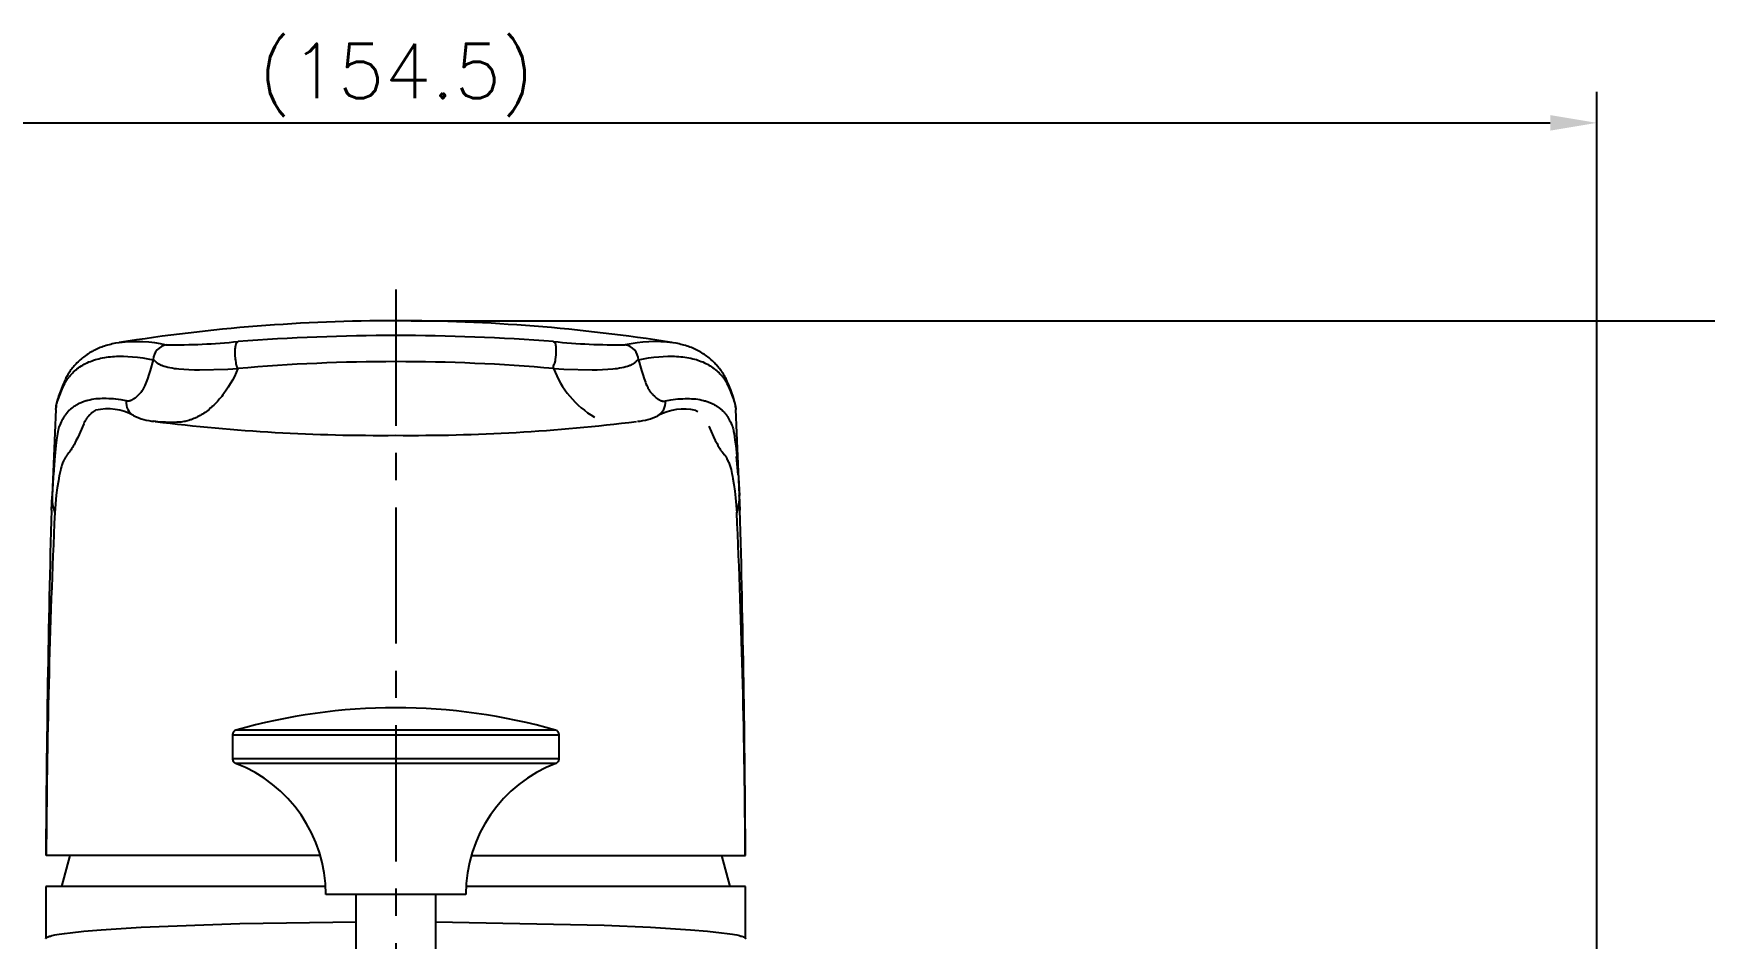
# Model space of a CAD drawing. Extents: x 6992 to 7586, y -5808 to -5388.
# Drawn here: x 7364.9 to 7472.4, y -5626.5 to -5568.3 of the extents above; entities that cross this region are included whole.
import ezdxf

# ---------------------------------------------------------------- set-up
doc = ezdxf.new("R2010")
doc.units = 0
doc.header["$LTSCALE"] = 7
doc.header["$MEASUREMENT"] = 0
doc.linetypes.add('CENTER', pattern=[2, 1.25, -0.25, 0.25, -0.25])
doc.layers.get('0').update_dxf_attribs({"color": 2, "linetype": 'CONTINUOUS'})
for name, color, linetype in [('CL', 1, 'CENTER'), ('D', 2, 'CONTINUOUS'), ('DIM', 2, 'CONTINUOUS'), ('Make2D 표시선', 7, 'CONTINUOUS'), ('Make2D 표시선 - Tangent', 7, 'CONTINUOUS')]:
    doc.layers.add(name, color=color, linetype=linetype)
doc.styles.add('GHS', font='ROMANS.shx', dxfattribs={"bigfont": 'GHS.shx'})

msp = doc.modelspace()

# ---------------------------------------------------------------- linework, layer by layer
at = {"color": 2}
for p, q in [((7388.2, -5613.08), (7377.92, -5613.08)), ((7398.48, -5613.08), (7388.2, -5613.08)), ((7377.7, -5613.37), (7388.2, -5613.37)), ((7388.2, -5613.37), (7398.7, -5613.37)), ((7388.2, -5614.93), (7377.7, -5614.93)), ((7377.9, -5615.21), (7388.2, -5615.21)), ((7398.7, -5614.93), (7388.2, -5614.93)), ((7388.2, -5615.21), (7398.51, -5615.21))]:
    msp.add_line(p, q, dxfattribs=at)
at = {"layer": 'CL'}
msp.add_line((7388.2, -5584.76), (7388.2, -5684.47), dxfattribs=at)
at = {"layer": 'D'}
for p, q in [((7465.44, -5648.71), (7465.44, -5572.04)), ((7313.99, -5574.04), (7462.44, -5574.04))]:
    msp.add_line(p, q, dxfattribs=at)
msp.add_solid([(7462.44, -5573.54), (7462.44, -5574.54), (7465.44, -5574.04)], dxfattribs=at)
at = {"layer": 'DIM'}
for q in [(7533.28, -5586.76), (7514.62, -5586.76)]:
    msp.add_line((7389.2, -5586.76), q, dxfattribs=at)
at = {"layer": 'Make2D 표시선'}
for p, q in [((7366.34, -5592.46), (7366.08, -5598.46)), ((7407.49, -5592.52), (7407.49, -5592.52)), ((7410.32, -5598.46), (7410.06, -5592.46)), ((7366.26, -5595.72), (7366.19, -5596.66)), ((7366.28, -5595.49), (7366.26, -5595.71)), ((7366.26, -5595.71), (7366.26, -5595.72)), ((7366.26, -5595.71), (7366.26, -5595.71)), ((7410.14, -5595.72), (7410.12, -5595.49)), ((7410.14, -5595.73), (7410.14, -5595.72)), ((7410.14, -5595.73), (7410.14, -5595.73)), ((7410.22, -5596.66), (7410.14, -5595.73)), ((7398.48, -5613.08), (7398.48, -5613.08)), ((7377.7, -5613.37), (7377.7, -5614.93)), ((7398.7, -5614.93), (7398.7, -5613.37)), ((7377.89, -5615.21), (7377.9, -5615.21)), ((7365.73, -5621.13), (7365.71, -5621.13)), ((7383.35, -5621.13), (7365.73, -5621.13)), ((7367.24, -5621.13), (7366.7, -5623.13)), ((7393.06, -5621.13), (7410.68, -5621.13)), ((7409.7, -5623.13), (7409.17, -5621.13)), ((7410.68, -5621.13), (7410.69, -5621.13)), ((7365.7, -5623.13), (7365.7, -5626.47)), ((7383.69, -5623.13), (7365.7, -5623.13)), ((7388.2, -5623.64), (7383.7, -5623.64)), ((7385.65, -5627.7), (7385.65, -5623.64)), ((7392.7, -5623.64), (7388.2, -5623.64)), ((7390.75, -5623.64), (7390.75, -5627.7)), ((7410.7, -5623.13), (7392.72, -5623.13)), ((7410.7, -5626.47), (7410.7, -5623.13))]:
    msp.add_line(p, q, dxfattribs=at)
for points in [[(7370.38, -5588.17), (7370.17, -5588.21), (7369.97, -5588.25), (7369.87, -5588.28), (7369.77, -5588.3), (7369.67, -5588.33), (7369.57, -5588.36), (7369.47, -5588.39), (7369.38, -5588.42), (7369.29, -5588.46), (7369.2, -5588.49), (7369.11, -5588.53), (7369.01, -5588.57), (7368.93, -5588.61), (7368.84, -5588.65), (7368.75, -5588.7), (7368.67, -5588.74), (7368.59, -5588.79), (7368.51, -5588.83), (7368.43, -5588.88), (7368.35, -5588.93), (7368.27, -5588.99), (7368.2, -5589.04), (7368.12, -5589.1), (7368.05, -5589.15), (7367.98, -5589.21), (7367.91, -5589.27), (7367.84, -5589.34), (7367.77, -5589.4), (7367.7, -5589.47), (7367.64, -5589.53), (7367.58, -5589.6), (7367.52, -5589.66), (7367.47, -5589.72), (7367.41, -5589.79), (7367.36, -5589.86), (7367.31, -5589.92), (7367.26, -5589.99), (7367.21, -5590.06), (7367.17, -5590.13), (7367.12, -5590.21), (7367.08, -5590.28), (7367.04, -5590.35), (7366.99, -5590.44), (7366.95, -5590.52), (7366.87, -5590.7), (7366.77, -5590.94), (7366.63, -5591.28), (7366.55, -5591.5), (7366.51, -5591.6), (7366.48, -5591.71), (7366.45, -5591.8), (7366.43, -5591.88), (7366.41, -5591.97), (7366.39, -5592.05), (7366.37, -5592.14), (7366.36, -5592.23), (7366.35, -5592.32), (7366.34, -5592.4)], [(7398.35, -5588.1), (7398.35, -5588.11), (7398.36, -5588.11), (7398.36, -5588.11), (7398.37, -5588.11), (7398.37, -5588.11), (7398.38, -5588.11), (7398.38, -5588.11), (7398.38, -5588.12), (7398.38, -5588.12), (7398.38, -5588.12), (7398.39, -5588.12), (7398.39, -5588.12), (7398.39, -5588.12), (7398.39, -5588.12), (7398.4, -5588.12), (7398.4, -5588.13), (7398.4, -5588.13), (7398.4, -5588.13), (7398.4, -5588.13), (7398.41, -5588.13), (7398.41, -5588.13), (7398.41, -5588.14), (7398.41, -5588.14), (7398.41, -5588.14), (7398.42, -5588.14), (7398.42, -5588.14), (7398.42, -5588.14), (7398.42, -5588.15), (7398.42, -5588.15), (7398.42, -5588.15), (7398.43, -5588.15), (7398.43, -5588.15), (7398.43, -5588.16), (7398.43, -5588.16), (7398.43, -5588.16), (7398.43, -5588.16), (7398.44, -5588.17), (7398.44, -5588.17), (7398.44, -5588.18), (7398.44, -5588.18), (7398.44, -5588.18), (7398.45, -5588.19), (7398.45, -5588.19), (7398.45, -5588.2), (7398.45, -5588.2), (7398.45, -5588.21), (7398.46, -5588.21), (7398.46, -5588.23), (7398.47, -5588.25), (7398.47, -5588.28), (7398.48, -5588.3), (7398.48, -5588.33), (7398.48, -5588.36), (7398.49, -5588.38), (7398.49, -5588.43), (7398.5, -5588.5), (7398.5, -5588.56), (7398.5, -5588.63), (7398.5, -5588.69), (7398.5, -5588.76), (7398.5, -5588.82), (7398.5, -5588.89), (7398.49, -5588.96), (7398.46, -5589.25), (7398.46, -5589.32), (7398.45, -5589.34), (7398.45, -5589.35), (7398.45, -5589.37), (7398.44, -5589.38), (7398.44, -5589.4), (7398.44, -5589.41), (7398.43, -5589.43), (7398.43, -5589.44), (7398.42, -5589.45), (7398.42, -5589.46), (7398.41, -5589.47), (7398.41, -5589.49), (7398.37, -5589.57), (7398.36, -5589.59), (7398.35, -5589.6), (7398.35, -5589.61), (7398.34, -5589.62), (7398.34, -5589.63), (7398.34, -5589.64), (7398.34, -5589.65), (7398.33, -5589.66), (7398.33, -5589.66), (7398.33, -5589.66), (7398.33, -5589.67), (7398.33, -5589.67), (7398.33, -5589.68), (7398.33, -5589.68), (7398.33, -5589.69), (7398.33, -5589.69), (7398.33, -5589.7), (7398.33, -5589.7), (7398.33, -5589.71), (7398.33, -5589.71), (7398.33, -5589.71), (7398.33, -5589.72), (7398.33, -5589.72), (7398.33, -5589.73), (7398.33, -5589.73), (7398.33, -5589.74), (7398.33, -5589.74), (7398.33, -5589.75), (7398.33, -5589.75), (7398.33, -5589.76), (7398.33, -5589.77), (7398.33, -5589.78), (7398.34, -5589.79), (7398.34, -5589.8), (7398.34, -5589.8), (7398.34, -5589.81), (7398.35, -5589.82), (7398.35, -5589.83)], [(7410.06, -5592.39), (7410.06, -5592.34), (7410.05, -5592.3), (7410.04, -5592.21), (7410.02, -5592.12), (7410.01, -5592.04), (7409.99, -5591.95), (7409.97, -5591.86), (7409.94, -5591.78), (7409.92, -5591.69), (7409.88, -5591.57), (7409.83, -5591.45), (7409.74, -5591.2), (7409.58, -5590.8), (7409.52, -5590.67), (7409.44, -5590.5), (7409.4, -5590.42), (7409.36, -5590.34), (7409.31, -5590.27), (7409.27, -5590.19), (7409.23, -5590.12), (7409.18, -5590.05), (7409.13, -5589.98), (7409.08, -5589.91), (7409.03, -5589.84), (7408.98, -5589.78), (7408.93, -5589.71), (7408.87, -5589.65), (7408.81, -5589.58), (7408.75, -5589.52), (7408.69, -5589.46), (7408.62, -5589.39), (7408.56, -5589.33), (7408.49, -5589.27), (7408.42, -5589.21), (7408.35, -5589.15), (7408.27, -5589.09), (7408.2, -5589.04), (7408.12, -5588.98), (7408.05, -5588.93), (7407.97, -5588.88), (7407.89, -5588.83), (7407.81, -5588.78), (7407.73, -5588.74), (7407.65, -5588.69), (7407.57, -5588.65), (7407.48, -5588.61), (7407.39, -5588.57), (7407.3, -5588.53), (7407.21, -5588.49), (7407.11, -5588.46), (7407.02, -5588.42), (7406.93, -5588.39), (7406.83, -5588.36), (7406.73, -5588.33), (7406.63, -5588.3), (7406.53, -5588.28), (7406.43, -5588.25), (7406.33, -5588.23), (7406.23, -5588.21), (7406.03, -5588.17)]]:
    msp.add_lwpolyline(points, dxfattribs=at)
for centre, radius, start, end in [((7388.2, -5699.93), 113.17, 90.0004, 99.0385), ((7388.2, -5699.93), 113.17, 80.975, 89.9996), ((7402.79, -5589.32), 1.02, 2.9166, 80.9807), ((7369.68, -5595.92), 3.49, 61.9096, 102.7205), ((7406.72, -5595.93), 3.49, 77.3075, 118.1012), ((7372.98, -5589.53), 3.71, 244.1463, 264.9936), ((7387.22, -5475.86), 118.27, 262.9618, 270.4738), ((7389.18, -5475.87), 118.26, 269.5259, 277.0385), ((7403.43, -5589.53), 3.71, 275.0041, 295.856), ((8311.75, -5625.27), 946.06, 178.40493, 179.74922), ((6464.92, -5625.27), 945.78, 0.25085, 1.59622), ((7388.2, -5649.14), 37.5, 90.0002, 105.9102), ((7388.2, -5649.14), 37.5, 74.0898, 89.9998), ((7378, -5613.37), 0.3, 105.913, 179.999), ((7398.4, -5613.37), 0.3, 0.0007, 74.0873), ((7378, -5614.93), 0.3, 180.0009, 249.1291), ((7374.68, -5623.64), 9.02, 360, 69.1129), ((7401.72, -5623.64), 9.02, 110.8871, 180), ((7398.4, -5614.93), 0.3, 290.8712, 359.9989)]:
    msp.add_arc(centre, radius, start, end, dxfattribs=at)
at = {"layer": 'Make2D 표시선 - Tangent'}
for p, q in [((7407.49, -5592.52), (7407.63, -5592.6)), ((7366.07, -5598.94), (7366.1, -5598.04)), ((7410.34, -5598.93), (7410.3, -5598.04))]:
    msp.add_line(p, q, dxfattribs=at)
for points in [[(7378.05, -5589.83), (7378.04, -5589.82), (7378.03, -5589.8), (7378.02, -5589.78), (7378.01, -5589.77), (7378, -5589.75), (7377.99, -5589.73), (7377.99, -5589.72), (7377.98, -5589.7), (7377.97, -5589.68), (7377.97, -5589.66), (7377.96, -5589.64), (7377.96, -5589.62), (7377.95, -5589.6), (7377.95, -5589.59), (7377.94, -5589.55), (7377.93, -5589.47), (7377.91, -5589.3), (7377.9, -5589.22), (7377.89, -5589.14), (7377.88, -5589.05), (7377.88, -5588.96), (7377.88, -5588.87), (7377.87, -5588.78), (7377.88, -5588.71), (7377.88, -5588.64), (7377.88, -5588.57), (7377.89, -5588.5), (7377.9, -5588.44), (7377.9, -5588.41), (7377.91, -5588.38), (7377.91, -5588.34), (7377.92, -5588.31), (7377.93, -5588.28), (7377.94, -5588.25), (7377.94, -5588.24), (7377.94, -5588.22), (7377.95, -5588.21), (7377.95, -5588.21), (7377.95, -5588.2), (7377.96, -5588.19), (7377.96, -5588.19), (7377.96, -5588.18), (7377.96, -5588.17), (7377.97, -5588.17), (7377.97, -5588.17), (7377.97, -5588.16), (7377.97, -5588.16), (7377.97, -5588.16), (7377.97, -5588.16), (7377.97, -5588.16), (7377.98, -5588.15), (7377.98, -5588.15), (7377.98, -5588.15), (7377.98, -5588.15), (7377.98, -5588.14), (7377.99, -5588.14), (7377.99, -5588.14), (7377.99, -5588.14), (7377.99, -5588.14), (7377.99, -5588.13), (7378, -5588.13), (7378, -5588.13), (7378, -5588.13), (7378, -5588.13), (7378, -5588.13), (7378.01, -5588.12), (7378.01, -5588.12), (7378.01, -5588.12), (7378.01, -5588.12), (7378.02, -5588.12), (7378.02, -5588.12), (7378.02, -5588.12), (7378.02, -5588.11), (7378.03, -5588.11), (7378.03, -5588.11), (7378.03, -5588.11), (7378.04, -5588.11), (7378.04, -5588.11), (7378.04, -5588.11), (7378.04, -5588.11), (7378.05, -5588.11), (7378.05, -5588.11), (7378.05, -5588.1), (7378.05, -5588.1)], [(7366.34, -5592.46), (7366.34, -5592.42), (7366.35, -5592.38), (7366.35, -5592.33), (7366.36, -5592.29), (7366.36, -5592.25), (7366.37, -5592.21), (7366.38, -5592.17), (7366.39, -5592.12), (7366.4, -5592.07), (7366.42, -5592.02), (7366.45, -5591.92), (7366.48, -5591.82), (7366.59, -5591.54), (7366.74, -5591.16), (7366.8, -5591.02), (7366.85, -5590.91), (7366.91, -5590.8), (7366.94, -5590.74), (7366.97, -5590.69), (7367, -5590.63), (7367.04, -5590.58), (7367.06, -5590.54), (7367.09, -5590.5), (7367.12, -5590.46), (7367.15, -5590.42), (7367.18, -5590.38), (7367.21, -5590.34), (7367.28, -5590.26), (7367.34, -5590.19), (7367.41, -5590.12), (7367.48, -5590.05), (7367.56, -5589.98), (7367.64, -5589.91), (7367.72, -5589.84), (7367.8, -5589.78), (7367.89, -5589.72), (7367.98, -5589.66), (7368.07, -5589.61), (7368.16, -5589.56), (7368.25, -5589.51), (7368.35, -5589.46), (7368.46, -5589.41), (7368.56, -5589.37), (7368.67, -5589.33), (7368.77, -5589.29), (7368.88, -5589.26), (7368.99, -5589.23), (7369.1, -5589.2), (7369.22, -5589.17), (7369.35, -5589.14), (7369.48, -5589.12), (7369.6, -5589.1), (7369.73, -5589.08), (7369.86, -5589.07), (7369.98, -5589.06), (7370.11, -5589.05), (7370.25, -5589.04), (7370.4, -5589.04), (7370.54, -5589.04), (7370.68, -5589.04), (7370.97, -5589.05), (7371.26, -5589.07), (7371.59, -5589.1), (7371.93, -5589.15), (7372.26, -5589.2), (7372.6, -5589.27)], [(7372.6, -5589.27), (7372.41, -5589.95), (7372.32, -5590.22), (7372.23, -5590.49), (7372.15, -5590.71), (7372.11, -5590.82), (7372.06, -5590.93), (7372.02, -5591.01), (7372, -5591.06), (7371.98, -5591.1), (7371.96, -5591.13), (7371.95, -5591.16), (7371.93, -5591.19), (7371.91, -5591.22), (7371.9, -5591.24), (7371.88, -5591.26), (7371.86, -5591.3), (7371.83, -5591.33), (7371.8, -5591.37), (7371.76, -5591.41), (7371.72, -5591.46), (7371.68, -5591.5), (7371.64, -5591.54), (7371.57, -5591.61), (7371.54, -5591.64), (7371.5, -5591.67), (7371.46, -5591.71), (7371.43, -5591.73), (7371.39, -5591.76), (7371.37, -5591.78), (7371.35, -5591.79), (7371.32, -5591.81), (7371.29, -5591.83), (7371.27, -5591.84), (7371.26, -5591.85), (7371.24, -5591.85), (7371.22, -5591.86), (7371.21, -5591.87), (7371.19, -5591.88), (7371.18, -5591.88), (7371.16, -5591.89), (7371.15, -5591.89), (7371.13, -5591.9), (7371.12, -5591.9), (7371.1, -5591.91), (7371.09, -5591.91), (7371.07, -5591.91), (7371.06, -5591.92), (7371.05, -5591.92), (7371.03, -5591.92), (7371.02, -5591.92), (7371, -5591.92), (7370.99, -5591.92), (7370.97, -5591.92), (7370.96, -5591.92), (7370.94, -5591.92), (7370.93, -5591.92), (7370.91, -5591.92), (7370.9, -5591.92), (7370.87, -5591.91)], [(7372.6, -5589.27), (7372.6, -5589.27), (7372.6, -5589.27), (7372.6, -5589.27), (7372.61, -5589.27), (7372.61, -5589.27), (7372.61, -5589.27), (7372.61, -5589.27), (7372.62, -5589.27), (7372.62, -5589.27), (7372.63, -5589.28), (7372.63, -5589.28), (7372.63, -5589.28), (7372.64, -5589.28), (7372.64, -5589.28), (7372.65, -5589.29), (7372.65, -5589.29), (7372.66, -5589.29), (7372.66, -5589.3), (7372.66, -5589.3), (7372.67, -5589.3), (7372.68, -5589.31), (7372.68, -5589.31), (7372.69, -5589.32), (7372.7, -5589.33), (7372.71, -5589.33), (7372.74, -5589.37), (7372.76, -5589.39), (7372.77, -5589.4), (7372.78, -5589.41), (7372.79, -5589.42), (7372.81, -5589.43), (7372.82, -5589.44), (7372.83, -5589.46), (7372.85, -5589.47), (7372.86, -5589.48), (7372.88, -5589.49), (7372.91, -5589.5), (7372.92, -5589.52), (7372.94, -5589.52), (7372.97, -5589.54), (7373.01, -5589.56), (7373.04, -5589.58), (7373.08, -5589.59), (7373.11, -5589.61), (7373.15, -5589.62), (7373.19, -5589.64), (7373.24, -5589.66), (7373.3, -5589.67), (7373.41, -5589.71), (7373.55, -5589.74), (7373.68, -5589.77), (7373.82, -5589.79), (7373.96, -5589.82), (7374.1, -5589.84), (7374.25, -5589.85), (7374.57, -5589.88), (7374.9, -5589.9), (7375.25, -5589.91), (7375.58, -5589.91), (7377.41, -5589.87), (7377.73, -5589.86), (7378.05, -5589.83)], [(7398.35, -5589.83), (7398.68, -5589.86), (7399, -5589.87), (7400.82, -5589.91), (7401.16, -5589.91), (7401.5, -5589.9), (7401.83, -5589.88), (7402.16, -5589.85), (7402.3, -5589.84), (7402.44, -5589.82), (7402.59, -5589.79), (7402.73, -5589.77), (7402.86, -5589.74), (7402.99, -5589.71), (7403.1, -5589.67), (7403.16, -5589.66), (7403.22, -5589.64), (7403.25, -5589.62), (7403.29, -5589.61), (7403.33, -5589.59), (7403.36, -5589.58), (7403.4, -5589.56), (7403.43, -5589.54), (7403.46, -5589.52), (7403.48, -5589.51), (7403.5, -5589.5), (7403.52, -5589.49), (7403.55, -5589.47), (7403.56, -5589.46), (7403.58, -5589.45), (7403.59, -5589.44), (7403.6, -5589.43), (7403.61, -5589.42), (7403.62, -5589.41), (7403.63, -5589.4), (7403.64, -5589.39), (7403.66, -5589.38), (7403.7, -5589.33), (7403.7, -5589.33), (7403.7, -5589.33), (7403.71, -5589.33), (7403.71, -5589.32), (7403.71, -5589.32), (7403.72, -5589.32), (7403.74, -5589.3), (7403.74, -5589.3), (7403.74, -5589.3), (7403.76, -5589.28), (7403.76, -5589.28), (7403.76, -5589.28), (7403.77, -5589.28), (7403.77, -5589.28), (7403.77, -5589.28), (7403.77, -5589.28), (7403.77, -5589.28), (7403.77, -5589.28), (7403.77, -5589.28), (7403.77, -5589.28), (7403.77, -5589.28), (7403.77, -5589.28), (7403.77, -5589.28), (7403.77, -5589.28), (7403.77, -5589.28), (7403.77, -5589.28), (7403.77, -5589.28), (7403.77, -5589.27), (7403.78, -5589.27), (7403.78, -5589.27), (7403.78, -5589.27), (7403.78, -5589.27), (7403.79, -5589.27), (7403.79, -5589.27), (7403.79, -5589.27), (7403.79, -5589.27), (7403.79, -5589.27), (7403.79, -5589.27), (7403.79, -5589.27), (7403.79, -5589.27), (7403.79, -5589.27), (7403.79, -5589.27), (7403.8, -5589.27), (7403.8, -5589.27), (7403.8, -5589.27), (7403.8, -5589.27), (7403.8, -5589.27), (7403.8, -5589.27), (7403.8, -5589.27), (7403.8, -5589.27), (7403.8, -5589.27), (7403.8, -5589.27), (7403.8, -5589.27), (7403.8, -5589.27), (7403.8, -5589.27), (7403.8, -5589.27), (7403.8, -5589.27), (7403.8, -5589.27), (7403.8, -5589.27), (7403.8, -5589.27), (7403.8, -5589.27), (7403.8, -5589.27), (7403.8, -5589.27), (7403.81, -5589.27), (7403.81, -5589.27), (7403.81, -5589.27), (7403.81, -5589.27), (7403.81, -5589.27), (7403.81, -5589.27), (7403.81, -5589.27), (7403.81, -5589.27)], [(7403.81, -5589.27), (7404.13, -5589.2), (7404.46, -5589.15), (7404.79, -5589.11), (7405.12, -5589.07), (7405.4, -5589.05), (7405.69, -5589.04), (7405.83, -5589.04), (7405.98, -5589.04), (7406.12, -5589.04), (7406.26, -5589.05), (7406.4, -5589.06), (7406.53, -5589.07), (7406.66, -5589.08), (7406.79, -5589.1), (7406.92, -5589.12), (7407.05, -5589.14), (7407.18, -5589.17), (7407.31, -5589.2), (7407.42, -5589.23), (7407.53, -5589.26), (7407.63, -5589.29), (7407.74, -5589.33), (7407.84, -5589.37), (7407.94, -5589.41), (7408.05, -5589.46), (7408.15, -5589.51), (7408.24, -5589.55), (7408.33, -5589.61), (7408.42, -5589.66), (7408.51, -5589.72), (7408.59, -5589.78), (7408.68, -5589.84), (7408.76, -5589.91), (7408.84, -5589.97), (7408.91, -5590.04), (7408.99, -5590.11), (7409.05, -5590.18), (7409.12, -5590.26), (7409.19, -5590.33), (7409.22, -5590.37), (7409.25, -5590.41), (7409.28, -5590.45), (7409.31, -5590.49), (7409.34, -5590.53), (7409.36, -5590.58), (7409.4, -5590.63), (7409.43, -5590.68), (7409.46, -5590.74), (7409.49, -5590.79), (7409.55, -5590.9), (7409.6, -5591.02), (7409.66, -5591.16), (7409.72, -5591.3), (7409.88, -5591.71), (7409.92, -5591.81), (7409.95, -5591.91), (7409.98, -5592.02), (7410, -5592.07), (7410.01, -5592.12), (7410.02, -5592.16), (7410.03, -5592.21), (7410.04, -5592.25), (7410.05, -5592.29), (7410.05, -5592.33), (7410.06, -5592.38), (7410.06, -5592.42), (7410.06, -5592.46)], [(7403.81, -5589.27), (7404, -5589.95), (7404.08, -5590.22), (7404.17, -5590.49), (7404.25, -5590.71), (7404.29, -5590.82), (7404.34, -5590.93), (7404.38, -5591.01), (7404.4, -5591.06), (7404.42, -5591.1), (7404.44, -5591.13), (7404.46, -5591.16), (7404.48, -5591.19), (7404.49, -5591.22), (7404.51, -5591.24), (7404.52, -5591.26), (7404.55, -5591.3), (7404.57, -5591.33), (7404.6, -5591.37), (7404.64, -5591.41), (7404.68, -5591.46), (7404.72, -5591.5), (7404.76, -5591.54), (7404.83, -5591.61), (7404.87, -5591.64), (7404.9, -5591.67), (7404.94, -5591.71), (7404.98, -5591.73), (7405.01, -5591.76), (7405.03, -5591.78), (7405.05, -5591.79), (7405.08, -5591.81), (7405.11, -5591.83), (7405.13, -5591.84), (7405.15, -5591.85), (7405.16, -5591.85), (7405.18, -5591.86), (7405.19, -5591.87), (7405.21, -5591.88), (7405.22, -5591.88), (7405.24, -5591.89), (7405.25, -5591.89), (7405.27, -5591.9), (7405.29, -5591.9), (7405.3, -5591.91), (7405.31, -5591.91), (7405.33, -5591.91), (7405.34, -5591.92), (7405.36, -5591.92), (7405.37, -5591.92), (7405.38, -5591.92), (7405.4, -5591.92), (7405.41, -5591.92), (7405.43, -5591.92), (7405.44, -5591.92), (7405.46, -5591.92), (7405.47, -5591.92), (7405.49, -5591.92), (7405.51, -5591.92), (7405.54, -5591.91)], [(7378.05, -5589.83), (7377.94, -5590.08), (7377.82, -5590.34), (7377.69, -5590.58), (7377.55, -5590.82), (7377.42, -5591.03), (7377.29, -5591.23), (7377.15, -5591.43), (7377.08, -5591.52), (7377.01, -5591.62), (7376.94, -5591.7), (7376.87, -5591.79), (7376.8, -5591.87), (7376.73, -5591.95), (7376.65, -5592.03), (7376.58, -5592.11), (7376.5, -5592.18), (7376.42, -5592.26), (7376.34, -5592.33), (7376.27, -5592.39), (7376.19, -5592.46), (7376.11, -5592.52), (7376.02, -5592.59), (7375.94, -5592.65), (7375.86, -5592.71), (7375.77, -5592.76), (7375.69, -5592.81), (7375.62, -5592.86), (7375.54, -5592.9), (7375.46, -5592.94), (7375.38, -5592.98), (7375.3, -5593.02), (7375.22, -5593.05), (7375.13, -5593.09), (7375.05, -5593.12), (7374.97, -5593.14), (7374.89, -5593.17), (7374.81, -5593.19), (7374.73, -5593.21), (7374.65, -5593.23), (7374.57, -5593.24), (7374.49, -5593.26), (7374.4, -5593.27), (7374.3, -5593.28), (7374.21, -5593.29), (7374.11, -5593.29), (7374, -5593.3), (7373.88, -5593.3), (7373.65, -5593.3), (7373.39, -5593.29), (7373.13, -5593.27), (7372.89, -5593.25), (7372.77, -5593.24), (7372.65, -5593.22)], [(7370.87, -5591.91), (7370.53, -5591.85), (7370.36, -5591.83), (7370.2, -5591.81), (7370.05, -5591.79), (7369.89, -5591.78), (7369.74, -5591.77), (7369.58, -5591.76), (7369.45, -5591.76), (7369.32, -5591.76), (7369.18, -5591.77), (7369.05, -5591.78), (7368.91, -5591.79), (7368.78, -5591.81), (7368.65, -5591.83), (7368.58, -5591.84), (7368.52, -5591.86), (7368.4, -5591.88), (7368.34, -5591.9), (7368.29, -5591.91), (7368.23, -5591.93), (7368.17, -5591.95), (7368.12, -5591.97), (7368.06, -5591.99), (7368.01, -5592.01), (7367.96, -5592.03), (7367.9, -5592.06), (7367.85, -5592.08), (7367.8, -5592.11), (7367.75, -5592.13), (7367.7, -5592.16), (7367.65, -5592.19), (7367.6, -5592.22), (7367.55, -5592.25), (7367.5, -5592.28), (7367.46, -5592.31), (7367.41, -5592.35), (7367.37, -5592.38), (7367.32, -5592.42), (7367.28, -5592.45), (7367.24, -5592.49), (7367.2, -5592.53), (7367.16, -5592.56), (7367.12, -5592.6), (7367.09, -5592.64), (7367.05, -5592.68), (7367.02, -5592.72), (7366.98, -5592.76), (7366.96, -5592.8), (7366.93, -5592.84), (7366.9, -5592.88), (7366.87, -5592.92), (7366.85, -5592.96), (7366.82, -5593), (7366.8, -5593.04), (7366.78, -5593.08), (7366.73, -5593.17), (7366.68, -5593.26), (7366.59, -5593.48), (7366.57, -5593.51), (7366.56, -5593.53), (7366.56, -5593.55), (7366.55, -5593.57), (7366.54, -5593.59), (7366.53, -5593.62), (7366.52, -5593.65), (7366.51, -5593.7), (7366.49, -5593.79), (7366.47, -5593.87), (7366.44, -5594.04), (7366.39, -5594.41), (7366.34, -5594.77), (7366.25, -5595.69), (7366.17, -5596.84), (7366.1, -5597.99)], [(7368.91, -5592.52), (7368.89, -5592.53), (7368.87, -5592.54), (7368.84, -5592.56), (7368.82, -5592.57), (7368.8, -5592.58), (7368.78, -5592.59), (7368.76, -5592.61), (7368.74, -5592.62), (7368.71, -5592.63), (7368.69, -5592.65), (7368.67, -5592.66), (7368.65, -5592.68), (7368.63, -5592.69), (7368.61, -5592.71), (7368.59, -5592.73), (7368.58, -5592.74), (7368.56, -5592.76), (7368.54, -5592.78), (7368.52, -5592.8), (7368.5, -5592.82), (7368.48, -5592.84), (7368.46, -5592.86), (7368.43, -5592.9), (7368.39, -5592.94), (7368.36, -5592.98), (7368.33, -5593.03), (7368.3, -5593.07), (7368.28, -5593.11), (7368.25, -5593.15), (7368.21, -5593.23), (7368.17, -5593.31), (7368.13, -5593.39), (7367.75, -5594.26), (7367.63, -5594.49), (7367.51, -5594.73), (7367.46, -5594.82), (7367.41, -5594.91), (7367.35, -5595), (7367.32, -5595.05), (7367.3, -5595.09), (7367.26, -5595.14), (7367.22, -5595.2), (7367.17, -5595.25), (7367.08, -5595.36), (7367.04, -5595.41), (7367.02, -5595.44), (7367, -5595.47), (7366.98, -5595.5), (7366.96, -5595.53), (7366.94, -5595.57), (7366.91, -5595.61), (7366.89, -5595.65), (7366.87, -5595.69), (7366.85, -5595.73), (7366.83, -5595.77), (7366.81, -5595.82), (7366.8, -5595.86), (7366.77, -5595.92), (7366.75, -5595.99), (7366.73, -5596.05), (7366.71, -5596.12), (7366.67, -5596.25), (7366.63, -5596.38), (7366.59, -5596.55), (7366.56, -5596.72), (7366.5, -5597.06), (7366.43, -5597.51), (7366.37, -5597.97), (7366.27, -5599.1)], [(7405.54, -5591.91), (7405.88, -5591.85), (7406.04, -5591.83), (7406.2, -5591.81), (7406.36, -5591.79), (7406.51, -5591.78), (7406.66, -5591.77), (7406.82, -5591.76), (7406.95, -5591.76), (7407.09, -5591.76), (7407.22, -5591.77), (7407.35, -5591.78), (7407.49, -5591.79), (7407.62, -5591.81), (7407.75, -5591.83), (7407.82, -5591.84), (7407.88, -5591.86), (7408, -5591.88), (7408.06, -5591.9), (7408.12, -5591.91), (7408.17, -5591.93), (7408.23, -5591.95), (7408.28, -5591.97), (7408.34, -5591.99), (7408.39, -5592.01), (7408.45, -5592.03), (7408.5, -5592.06), (7408.55, -5592.08), (7408.6, -5592.11), (7408.65, -5592.13), (7408.7, -5592.16), (7408.75, -5592.19), (7408.8, -5592.22), (7408.85, -5592.25), (7408.9, -5592.28), (7408.94, -5592.31), (7408.99, -5592.35), (7409.03, -5592.38), (7409.08, -5592.42), (7409.12, -5592.45), (7409.16, -5592.49), (7409.2, -5592.53), (7409.24, -5592.56), (7409.28, -5592.6), (7409.31, -5592.64), (7409.35, -5592.68), (7409.38, -5592.72), (7409.42, -5592.76), (7409.45, -5592.8), (7409.47, -5592.84), (7409.5, -5592.88), (7409.53, -5592.92), (7409.55, -5592.96), (7409.58, -5593), (7409.6, -5593.04), (7409.62, -5593.08), (7409.67, -5593.17), (7409.72, -5593.26), (7409.82, -5593.48), (7409.83, -5593.51), (7409.84, -5593.53), (7409.85, -5593.55), (7409.85, -5593.57), (7409.86, -5593.59), (7409.87, -5593.62), (7409.88, -5593.65), (7409.89, -5593.7), (7409.91, -5593.79), (7409.93, -5593.87), (7409.96, -5594.04), (7410.01, -5594.41), (7410.06, -5594.77), (7410.15, -5595.69), (7410.24, -5596.84), (7410.3, -5597.99)], [(7408.34, -5593.54), (7408.64, -5594.23), (7408.75, -5594.45), (7408.86, -5594.66), (7408.92, -5594.78), (7408.99, -5594.9), (7409.04, -5594.98), (7409.06, -5595.03), (7409.09, -5595.07), (7409.11, -5595.1), (7409.13, -5595.13), (7409.16, -5595.16), (7409.18, -5595.19), (7409.33, -5595.38), (7409.36, -5595.41), (7409.38, -5595.44), (7409.4, -5595.47), (7409.43, -5595.51), (7409.45, -5595.54), (7409.47, -5595.58), (7409.49, -5595.61), (7409.5, -5595.64), (7409.53, -5595.7), (7409.56, -5595.76), (7409.59, -5595.82), (7409.62, -5595.88), (7409.64, -5595.94), (7409.66, -5596.01), (7409.68, -5596.07), (7409.72, -5596.2), (7409.76, -5596.33), (7409.79, -5596.46), (7409.82, -5596.59), (7409.85, -5596.76), (7409.88, -5596.93), (7409.94, -5597.28), (7410, -5597.71), (7410.05, -5598.15), (7410.13, -5599.1)], [(7365.7, -5626.47), (7365.7, -5626.47), (7365.7, -5626.47), (7365.7, -5626.47), (7365.7, -5626.47), (7365.7, -5626.47), (7365.7, -5626.47), (7365.7, -5626.46), (7365.7, -5626.46), (7365.7, -5626.46), (7365.7, -5626.46), (7365.7, -5626.46), (7365.7, -5626.46), (7365.7, -5626.46), (7365.7, -5626.45), (7365.71, -5626.45), (7365.71, -5626.45), (7365.71, -5626.45), (7365.71, -5626.45), (7365.71, -5626.45), (7365.71, -5626.45), (7365.71, -5626.45), (7365.71, -5626.44), (7365.71, -5626.44), (7365.71, -5626.44), (7365.72, -5626.44), (7365.72, -5626.44), (7365.72, -5626.43), (7365.72, -5626.43), (7365.72, -5626.43), (7365.72, -5626.43), (7365.73, -5626.43), (7365.73, -5626.42), (7365.73, -5626.42), (7365.74, -5626.41), (7365.74, -5626.41), (7365.75, -5626.41), (7365.75, -5626.41), (7365.76, -5626.4), (7365.76, -5626.4), (7365.76, -5626.4), (7365.77, -5626.39), (7365.78, -5626.39), (7365.79, -5626.38), (7365.8, -5626.38), (7365.82, -5626.37), (7365.83, -5626.36), (7365.85, -5626.36), (7365.88, -5626.34), (7365.91, -5626.33), (7365.96, -5626.32), (7366, -5626.31), (7366.09, -5626.28), (7366.18, -5626.26), (7366.27, -5626.24), (7366.41, -5626.22), (7366.55, -5626.2), (7366.9, -5626.14), (7367.25, -5626.1), (7368.15, -5626), (7369.25, -5625.91), (7371.83, -5625.75), (7378.18, -5625.51), (7385.65, -5625.4)], [(7390.75, -5625.4), (7401.61, -5625.61), (7404.58, -5625.75), (7407.15, -5625.91), (7408.25, -5626), (7409.15, -5626.1), (7409.51, -5626.14), (7409.86, -5626.2), (7409.99, -5626.22), (7410.13, -5626.24), (7410.22, -5626.26), (7410.31, -5626.28), (7410.4, -5626.31), (7410.45, -5626.32), (7410.49, -5626.33), (7410.52, -5626.34), (7410.55, -5626.36), (7410.57, -5626.36), (7410.58, -5626.37), (7410.6, -5626.38), (7410.61, -5626.38), (7410.62, -5626.39), (7410.63, -5626.39), (7410.64, -5626.4), (7410.64, -5626.4), (7410.65, -5626.4), (7410.65, -5626.41), (7410.66, -5626.41), (7410.66, -5626.41), (7410.66, -5626.41), (7410.67, -5626.42), (7410.67, -5626.42), (7410.67, -5626.42), (7410.68, -5626.43), (7410.68, -5626.43), (7410.68, -5626.43), (7410.68, -5626.43), (7410.68, -5626.43), (7410.69, -5626.44), (7410.69, -5626.44), (7410.69, -5626.44), (7410.69, -5626.44), (7410.69, -5626.44), (7410.69, -5626.45), (7410.69, -5626.45), (7410.69, -5626.45), (7410.7, -5626.45), (7410.7, -5626.45), (7410.7, -5626.45), (7410.7, -5626.45), (7410.7, -5626.45), (7410.7, -5626.46), (7410.7, -5626.46), (7410.7, -5626.46), (7410.7, -5626.46), (7410.7, -5626.46), (7410.7, -5626.46), (7410.7, -5626.46), (7410.7, -5626.47), (7410.7, -5626.47), (7410.7, -5626.47), (7410.7, -5626.47), (7410.7, -5626.47), (7410.7, -5626.47), (7410.7, -5626.47)]]:
    msp.add_lwpolyline(points, dxfattribs=at)
for centre, radius, start, end in [((7371.5, -5597.12), 9.01, 77.5296, 96.8866), ((7373.6, -5589.3), 1, 98.2816, 177.8192), ((7373.82, -5545.91), 42.4, 269.4998, 275.7286), ((7388.19, -5719), 131.29, 89.9932, 94.4259), ((7388.22, -5719), 131.29, 85.5741, 90.0068), ((7402.58, -5545.91), 42.4, 264.2714, 270.5002), ((7404.89, -5597.03), 8.93, 82.6812, 102.5359), ((7388.23, -5707.23), 117.84, 90.0117, 94.9536), ((7388.18, -5707.24), 117.85, 85.0462, 89.9878), ((7404.08, -5587.68), 6.12, 200.5333, 239.5191), ((7371.85, -5592.01), 0.991, 174.583, 239.9515), ((7404.55, -5592.01), 0.991, 300.0485, 5.417), ((7368.64, -5598.18), 2.54, 175.7176, 201.2154), ((7407.76, -5598.18), 2.54, 338.7846, 4.2824), ((7901.84, -5623.34), 536.12, 177.4081, 179.764), ((6874.56, -5623.34), 536.12, 0.236, 2.5919)]:
    msp.add_arc(centre, radius, start, end, dxfattribs=at)

# ---------------------------------------------------------------- texts
at = {"layer": 'D', "insert": (7388.22, -5571.29), "char_height": 3.5, "attachment_point": 5, "style": 'GHS'}
msp.add_mtext('(154.5)', dxfattribs=at)

doc.saveas('drawing.dxf')
